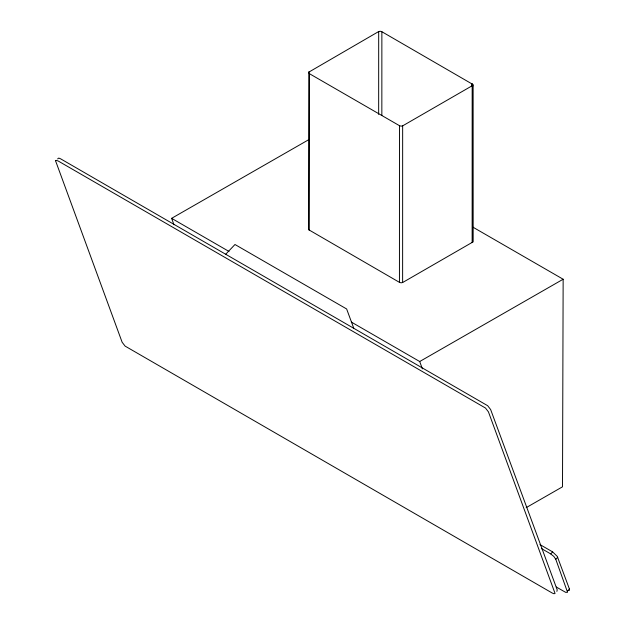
<?xml version="1.0" encoding="UTF-8"?>
<svg xmlns="http://www.w3.org/2000/svg" width="625" height="625" viewBox="0 0 625 625"><rect width="100%" height="100%" fill="white"/><g stroke="black" fill="none" stroke-linecap="round" stroke-linejoin="round"><path stroke-width="0.94" d="M308.984 71.766L308.57 229.664L399.445 282.352L401.094 282.82L402.625 282.531L472.828 242.031L472.727 84.359L381.867 31.719L380.211 31.25L378.688 31.539L308.492 72.32L309.281 73.602L399.477 125.688L401.133 126.156L402.656 125.859L472.172 85.75L472.898 84.758M309.25 230.281L309.281 73.602M378.664 114.375L378.688 31.539M381.844 115.523L381.867 31.719M399.445 282.352L399.477 125.688M402.625 282.531L402.656 125.859M471.828 86.594L471.828 83.672M472.141 242.625L472.172 85.75M472.359 85.93L472.359 83.984M472.578 242.367L472.609 85.484M472.727 86.305L472.727 84.359M472.828 242.031L472.859 85.148M472.859 227.125L563.148 279.234L562.508 486.812L526.18 507.648M57.617 158.906L58.75 158.07L60.562 158.789L487.672 405.711L490.641 409.555L557.211 589.867L556.875 591.406M225.594 254.367L234.984 244.508L346.641 308.969L353.688 328.055M541.406 548.531L550.695 553.898L552.617 551.883L557.273 556.398L569.422 589.023L569.477 590.281L568.453 590.594M556.273 587.008L565.703 592.367L567.555 592.297L555.789 559.297L557.711 557.281M567.508 591.031L569.422 589.023M173.961 224.75L171.617 218.336L309.164 139.438M351.352 322.07L419.703 361.523L563.148 279.234M171.617 218.336L229 251.453M539.938 544.562L552.617 551.883M550.695 553.898L553.82 556.422L555.789 559.297M419.703 361.523L422.375 368.852M55.523 160.695L122.141 342.266L125.109 346.109L552.219 593.031L554.039 593.75L555.055 593.438L488.438 411.867L485.469 408.023L58.359 161.102L56.547 160.383L55.523 160.695"/></g></svg>
